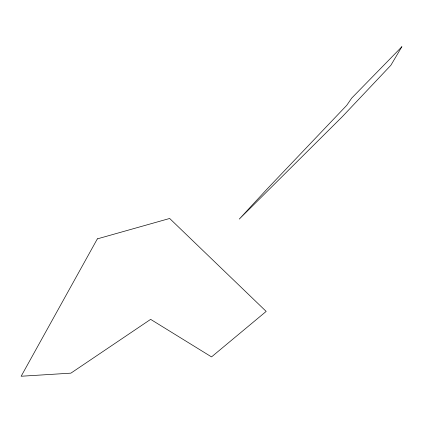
<?xml version="1.0" encoding="UTF-8"?>
<svg xmlns="http://www.w3.org/2000/svg" width="423" height="423" viewBox="0 0 423 423"><rect width="100%" height="100%" fill="white"/><g stroke="black" fill="none" stroke-linecap="round" stroke-linejoin="round"><path stroke-width="0.63" d="M97.348 238.873L21.15 376.243L70.89 373.149L150.636 319.365L211.532 356.901L266.183 311.407L169.655 218.474L97.348 238.873M401.85 46.757L390.847 65.306L342.313 116.685L239.286 219.082L267.775 188.293L346.733 105.343L351.698 98.12L401.85 46.757"/></g></svg>
